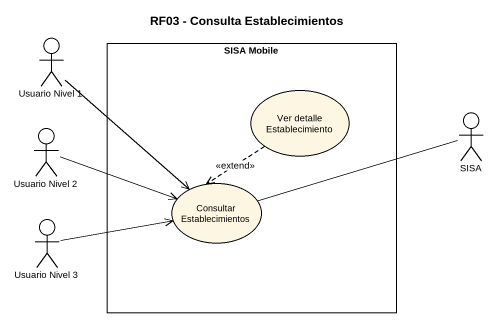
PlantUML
@startuml
title RF03 - Consulta Establecimientos
actor "Usuario Nivel 1" as Usuario_Nivel_1
rectangle "SISA Mobile" as SISA_Mobile {
  usecase "Ver detalle Establecimiento" as Ver_detalle_Establecimiento
  usecase "Consultar Establecimientos" as Consultar_Establecimientos
}
actor "Usuario Nivel 2" as Usuario_Nivel_2
actor SISA
actor "Usuario Nivel 3" as Usuario_Nivel_3
Usuario_Nivel_1 --> Consultar_Establecimientos
Ver_detalle_Establecimiento ..> Consultar_Establecimientos : <<extend>>
Usuario_Nivel_2 -right-> Consultar_Establecimientos
SISA -left- Consultar_Establecimientos
Usuario_Nivel_3 -right-> Consultar_Establecimientos
@enduml
